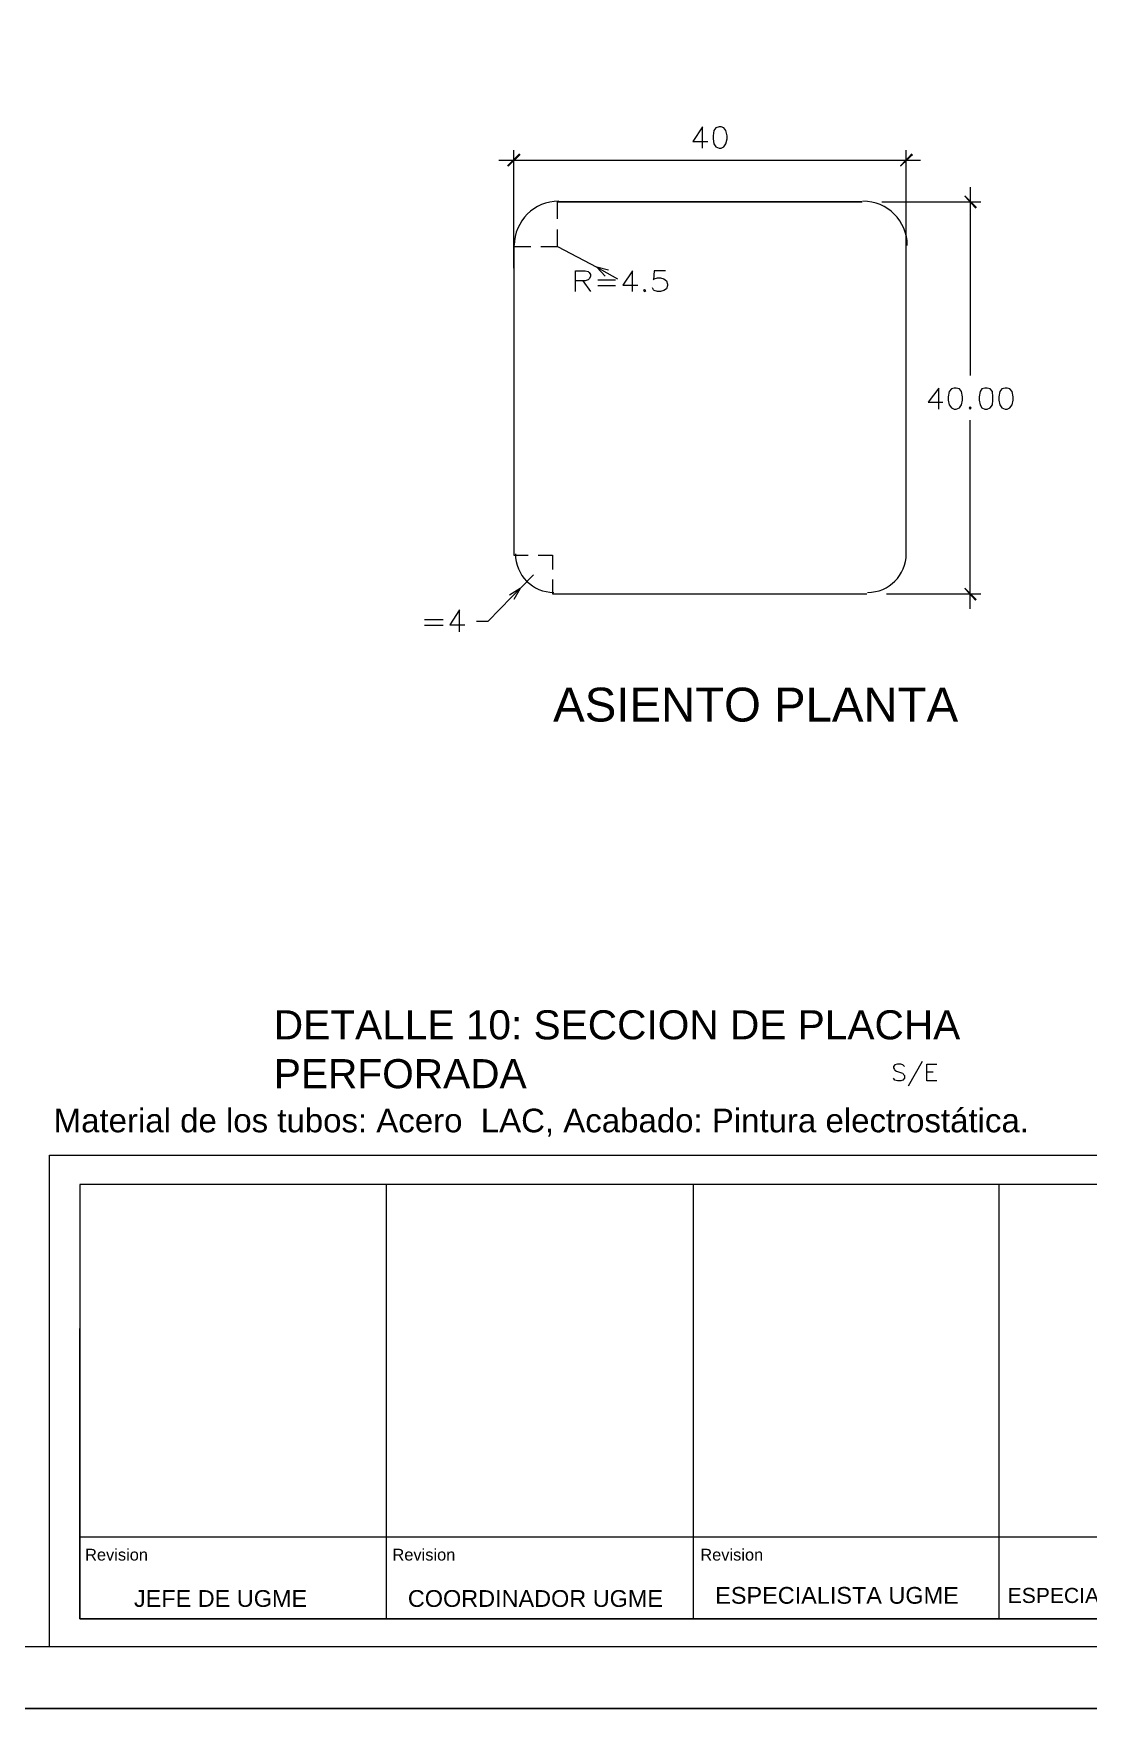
# Model space of a CAD drawing. Header units: inches. Extents: x 0.22 to 6.49, y 0.27 to 4.47.
# Drawn here: x 3.175 to 4.518, y 0.271 to 2.403 of the extents above; entities that cross this region are included whole.
import ezdxf

# ---------------------------------------------------------------- set-up
doc = ezdxf.new("R2010")
doc.units = ezdxf.units.IN
doc.header["$MEASUREMENT"] = 0
for name, color, linetype in [('PDF_PDF8_PDF11_PDF12_0', 7, 'Continuous'), ('PDF_PDF8_PDF11_PDF12_COTAS', 7, 'Continuous'), ('PDF_PDF8_PDF11_PDF12_PIEZAS', 7, 'Continuous'), ('PDF_PDF8_PDF11_PDF12_TEXTO', 7, 'Continuous'), ('PDF_Texto', 7, 'Continuous')]:
    doc.layers.add(name, color=color, linetype=linetype)
doc.layers.add('PDF_PDF8_PDF11_PDF12_LINEAS COMPLEMENTARIAS', color=7, linetype='Continuous', true_color=0x7f7f7f)
doc.styles.add('PDF Arial', font='arial.ttf')

msp = doc.modelspace()

# ---------------------------------------------------------------- linework, layer by layer
at = {"layer": 'PDF_PDF8_PDF11_PDF12_0', "lineweight": 18}
for points in [[(4.0269, 2.2576), (4.0269, 2.2847), (4.0147, 2.2658), (4.0337, 2.2658)], [(3.8421, 2.1676), (3.8421, 2.1893)], [(3.8211, 2.1324), (3.8421, 2.1324), (3.8421, 2.1541)], [(3.7866, 2.1324), (3.8083, 2.1324)], [(3.8651, 2.0749), (3.8651, 2.1013), (3.8773, 2.1013), (3.8814, 2.1006), (3.8827, 2.0993), (3.8841, 2.0966), (3.8841, 2.0939), (3.8827, 2.0912), (3.8814, 2.0898), (3.8773, 2.0884), (3.8651, 2.0884)], [(3.9375, 2.0749), (3.9375, 2.1013), (3.9254, 2.083), (3.9443, 2.083)], [(3.9795, 2.1013), (3.9653, 2.1013), (3.9646, 2.0898), (3.9653, 2.0912), (3.9694, 2.0925), (3.9734, 2.0925), (3.9775, 2.0912), (3.9809, 2.0884), (3.9822, 2.0844), (3.9822, 2.0824), (3.9809, 2.0783), (3.9775, 2.0763), (3.9734, 2.0749), (3.9694, 2.0749), (3.9653, 2.0763), (3.9646, 2.0769), (3.9633, 2.0797)], [(3.8746, 2.0884), (3.8841, 2.0749)], [(3.8936, 2.0898), (3.9159, 2.0898)], [(3.8936, 2.0824), (3.9159, 2.0824)], [(4.3274, 1.9253), (4.3274, 1.9517), (4.3139, 1.9341), (4.3328, 1.9341)], [(3.7866, 1.7392), (3.8049, 1.7392)], [(3.8178, 1.7392), (3.836, 1.7392), (3.836, 1.7209)], [(3.836, 1.7081), (3.836, 1.6898)], [(3.7176, 1.6418), (3.7176, 1.6695), (3.7054, 1.6506), (3.7244, 1.6506)], [(3.6729, 1.6573), (3.6966, 1.6573)], [(3.6729, 1.6499), (3.6966, 1.6499)]]:
    msp.add_lwpolyline(points, dxfattribs=at)
for points in [[(4.0479, 2.2847), (4.0438, 2.2834), (4.0411, 2.28), (4.0404, 2.2732), (4.0404, 2.2692), (4.0411, 2.2631), (4.0438, 2.259), (4.0479, 2.2576), (4.0506, 2.2576), (4.054, 2.259), (4.0567, 2.2631), (4.058, 2.2692), (4.058, 2.2732), (4.0567, 2.28), (4.054, 2.2834), (4.0506, 2.2847)], [(3.9531, 2.0769), (3.9518, 2.0763), (3.9531, 2.0749), (3.9545, 2.0763)], [(4.347, 1.9517), (4.3436, 1.9511), (4.3409, 1.9477), (4.3396, 1.9409), (4.3396, 1.9368), (4.3409, 1.9308), (4.3436, 1.9267), (4.347, 1.9253), (4.3497, 1.9253), (4.3538, 1.9267), (4.3565, 1.9308), (4.3578, 1.9368), (4.3578, 1.9409), (4.3565, 1.9477), (4.3538, 1.9511), (4.3497, 1.9517)], [(4.3863, 1.9517), (4.3822, 1.9511), (4.3802, 1.9477), (4.3788, 1.9409), (4.3788, 1.9368), (4.3802, 1.9308), (4.3822, 1.9267), (4.3863, 1.9253), (4.389, 1.9253), (4.393, 1.9267), (4.3957, 1.9308), (4.3964, 1.9368), (4.3964, 1.9409), (4.3957, 1.9477), (4.393, 1.9511), (4.389, 1.9517)], [(4.412, 1.9517), (4.4079, 1.9511), (4.4052, 1.9477), (4.4039, 1.9409), (4.4039, 1.9368), (4.4052, 1.9308), (4.4079, 1.9267), (4.412, 1.9253), (4.4147, 1.9253), (4.4181, 1.9267), (4.4208, 1.9308), (4.4221, 1.9368), (4.4221, 1.9409), (4.4208, 1.9477), (4.4181, 1.9511), (4.4147, 1.9517)], [(4.3673, 1.928), (4.366, 1.9267), (4.3673, 1.9253), (4.3687, 1.9267)]]:
    msp.add_lwpolyline(points, close=True, dxfattribs=at)
at = {"layer": 'PDF_PDF8_PDF11_PDF12_0', "lineweight": 13}
for points in [[(3.7677, 2.2421), (4.3044, 2.2421)], [(3.7866, 2.1047), (3.7866, 2.2549)], [(4.2861, 2.1047), (4.2861, 2.2549)], [(4.3673, 2.2076), (4.3673, 1.968)], [(4.255, 2.1893), (4.3809, 2.1893)], [(3.8421, 2.1324), (3.8922, 2.106), (3.903, 2.0945)], [(3.9071, 2.102), (3.8922, 2.106), (3.9051, 2.0986), (3.9186, 2.0912)], [(4.3673, 1.6709), (4.3673, 1.9111)], [(3.8117, 1.7142), (3.7947, 1.6966), (3.7812, 1.6885)], [(3.7392, 1.6553), (3.7541, 1.6553), (3.7839, 1.6858), (3.7947, 1.6966), (3.7866, 1.683)], [(4.2611, 1.6898), (4.3809, 1.6898)]]:
    msp.add_lwpolyline(points, dxfattribs=at)
at = {"layer": 'PDF_PDF8_PDF11_PDF12_0', "lineweight": 5}
for points in [[(3.8421, 2.1893), (4.2299, 2.1893), (3.8421, 2.1893)], [(3.7866, 2.1324), (3.7866, 1.7392)], [(4.2861, 1.7392), (4.2861, 2.1324)], [(3.836, 1.6898), (4.236, 1.6898)]]:
    msp.add_lwpolyline(points, dxfattribs=at)
for centre, radius, start, end in [((3.8438, 2.1335), 0.0565, 90, 180), ((4.2309, 2.1335), 0.0565, 0, 90), ((3.8377, 1.7409), 0.0491, 180.0001, 269.9999), ((4.237, 1.7409), 0.0491, 270.0001, 359.9999)]:
    msp.add_arc(centre, radius, start, end, dxfattribs=at)
at = {"layer": 'PDF_PDF8_PDF11_PDF12_0', "transparency": 33554559}
for points in [[(3.7934, 2.2509), (3.7799, 2.234), (3.7778, 2.2353)], [(3.7954, 2.2489), (3.7934, 2.2509), (3.7799, 2.234)], [(4.278, 2.2353), (4.2793, 2.234), (4.2929, 2.2509)], [(4.2793, 2.234), (4.2929, 2.2509), (4.2949, 2.2489)], [(4.3761, 2.1825), (4.3599, 2.1961), (4.3612, 2.1974)], [(4.3741, 2.1805), (4.3761, 2.1825), (4.3599, 2.1961)], [(4.3612, 1.6979), (4.3599, 1.6966), (4.3761, 1.683)], [(4.3599, 1.6966), (4.3761, 1.683), (4.3741, 1.681)]]:
    msp.add_solid(points, dxfattribs=at)
at = {"layer": 'PDF_PDF8_PDF11_PDF12_COTAS', "lineweight": 5}
for points in [[(0.2962, 4.3958), (6.4145, 4.3958), (6.4145, 0.3492), (0.2962, 0.3492)], [(3.1956, 0.9753), (6.4145, 0.9753), (6.4145, 0.3492), (3.1956, 0.3492)], [(3.1956, 0.9753), (6.4145, 0.9753), (6.4145, 0.3492), (3.1956, 0.3492)]]:
    msp.add_lwpolyline(points, close=True, dxfattribs=at)
at = {"layer": 'PDF_PDF8_PDF11_PDF12_LINEAS COMPLEMENTARIAS', "lineweight": 5}
for points in [[(3.6247, 0.3851), (3.2342, 0.3851), (4.7935, 0.3851), (4.7935, 0.938), (3.2342, 0.938), (3.2342, 0.3851), (3.2342, 0.7546)], [(4.0152, 0.3851), (3.6247, 0.3851), (3.6247, 0.938)], [(4.4044, 0.3851), (4.0152, 0.3851), (4.0152, 0.938)], [(4.7935, 0.3851), (4.4044, 0.3851), (4.4044, 0.938)], [(3.2342, 0.4893), (3.6247, 0.4893), (4.0152, 0.4893), (4.4044, 0.4893), (4.7935, 0.4893)]]:
    msp.add_lwpolyline(points, dxfattribs=at)
at = {"layer": 'PDF_PDF8_PDF11_PDF12_PIEZAS', "lineweight": 25}
msp.add_lwpolyline([(6.4937, 4.4743), (6.4937, 0.2707), (0.2177, 0.2707), (0.2177, 4.4743)], close=True, dxfattribs=at)
at = {"layer": 'PDF_PDF8_PDF11_PDF12_TEXTO', "lineweight": 18}
for points in [[(4.2839, 1.0883), (4.2819, 1.0903), (4.2792, 1.091), (4.2751, 1.091), (4.2717, 1.0903), (4.2697, 1.0883), (4.2697, 1.0863), (4.2711, 1.0842), (4.2717, 1.0836), (4.2738, 1.0822), (4.2799, 1.0802), (4.2819, 1.0795), (4.2826, 1.0781), (4.2839, 1.0768), (4.2839, 1.0734), (4.2819, 1.0707), (4.2792, 1.07), (4.2751, 1.07), (4.2717, 1.0707), (4.2697, 1.0734)], [(4.3063, 1.0944), (4.2887, 1.0633)], [(4.3252, 1.07), (4.3123, 1.07), (4.3123, 1.091), (4.3252, 1.091)], [(4.3123, 1.0815), (4.3205, 1.0815)]]:
    msp.add_lwpolyline(points, dxfattribs=at)

# ---------------------------------------------------------------- texts
at = {"layer": 'PDF_Texto', "attachment_point": 7, "style": 'PDF Arial'}
for s, insert, char_height in [('ASIENTO PLANTA', (3.8367, 1.5268), 0.04312), ('DETALLE 10: SECCION DE PLACHA', (3.4812, 1.1222), 0.037022), ('PERFORADA', (3.4812, 1.06), 0.03702), ('Revision', (3.241, 0.4589), 0.01494), ('Revision', (3.6322, 0.4589), 0.01494), ('Revision', (4.024, 0.4589), 0.01494), ('ESPECIALISTA DE DISEÑO', (4.4152, 0.4048), 0.019216), ('JEFE DE UGME', (3.3032, 0.3998), 0.02135), ('COORDINADOR UGME', (3.6518, 0.3998), 0.02135), ('ESPECIALISTA UGME', (4.043, 0.4038), 0.02135)]:
    msp.add_mtext(s, dxfattribs=dict(at, insert=insert, char_height=char_height))
at = {"layer": 'PDF_Texto', "insert": (3.201, 0.9988), "char_height": 0.030051, "width": 1.26178, "attachment_point": 7, "style": 'PDF Arial'}
msp.add_mtext('Material de los tubos: Acero  LAC, Acabado: Pintura electrostática.', dxfattribs=at)

doc.saveas('drawing.dxf')
